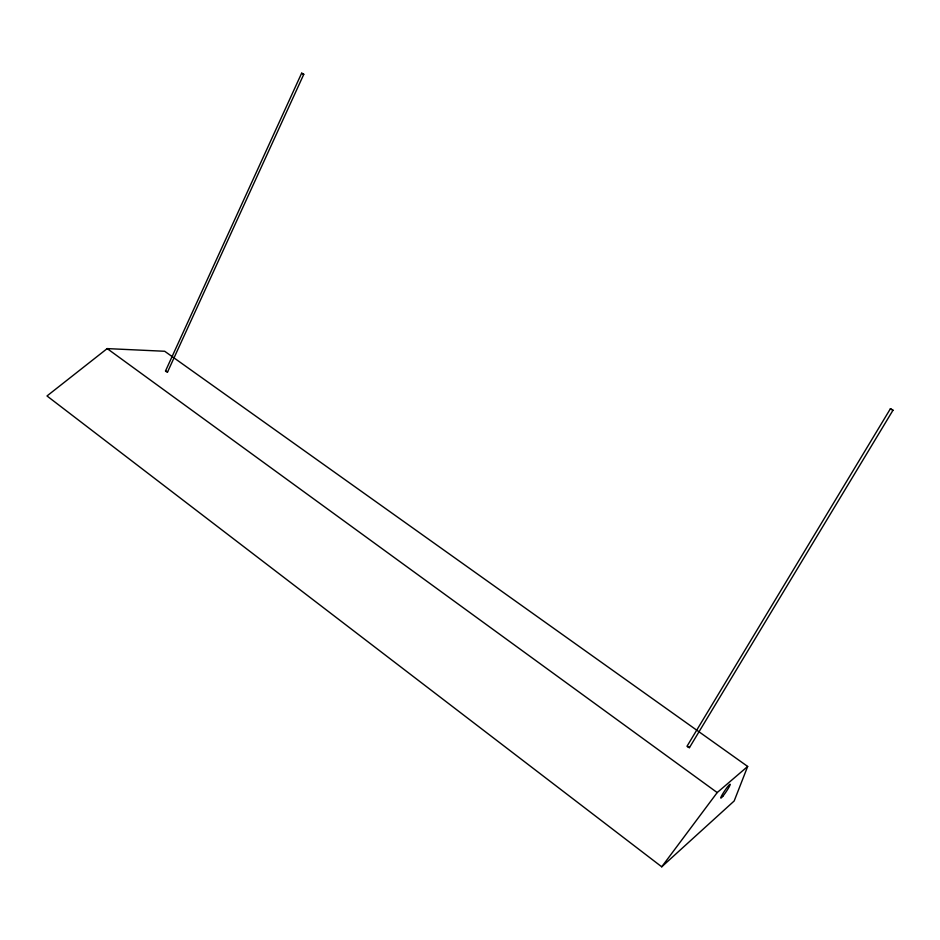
<?xml version="1.0" encoding="UTF-8"?>
<svg xmlns="http://www.w3.org/2000/svg" width="940" height="940" viewBox="0 0 940 940"><rect width="100%" height="100%" fill="white"/><g stroke="black" fill="none" stroke-linecap="round" stroke-linejoin="round"><path stroke-width="1.41" d="M301.634 73.214L303.796 74.284L167.59 371.923L166.309 371.7L165.522 370.947L301.634 73.191L303.714 74.272M167.59 371.923L165.522 370.947M747.676 766.452L734.175 800.974L661.736 866.809L47 395.963L107.184 348.599L164.688 351.266L747.676 766.452L717.197 792.573L661.736 866.809M687.058 746.184L890.368 408.794L892.272 409.687L893 410.216L689.396 747.711L687.563 746.983L687.493 746.043M892.977 410.24L890.368 408.794M107.184 348.599L717.197 792.573M688.961 746.818L689.466 747.606M722.837 796.227A8.307 0.87 -56 0 0 730.18 784.559A8.307 0.87 -56 0 0 723.459 792.667A8.307 0.87 -56 0 0 722.837 796.227"/></g></svg>
